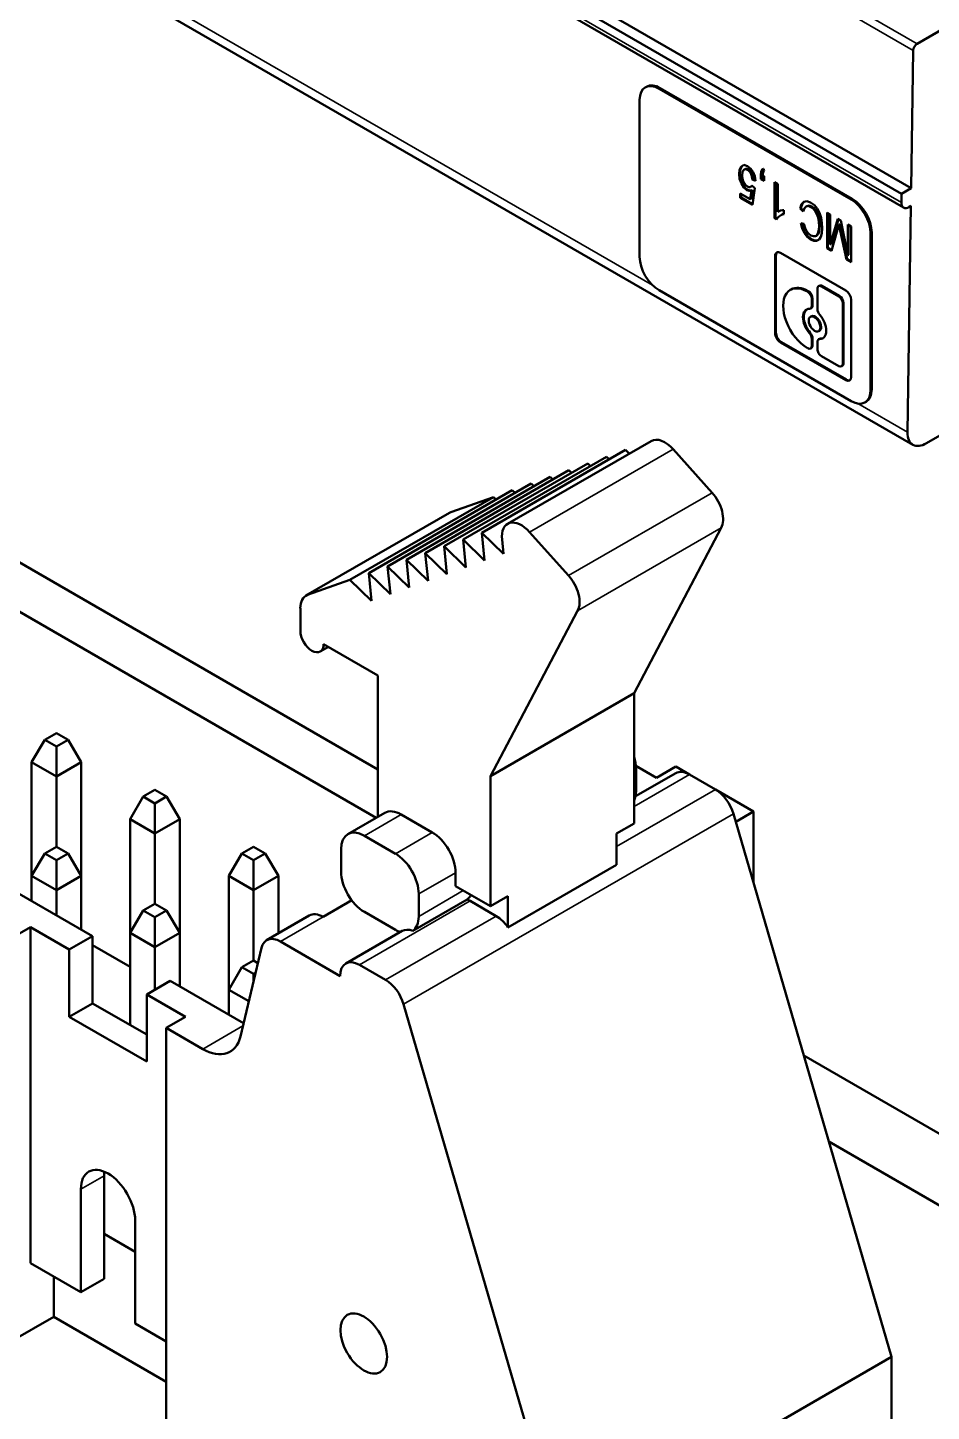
# Model space of a CAD drawing. Header units: millimetres. Extents: x 3100 to 5091, y 868 to 1900.
# Drawn here: x 4092.85 to 4109.31, y 1682.75 to 1707.97 of the extents above; entities that cross this region are included whole.
import ezdxf

# ---------------------------------------------------------------- set-up
doc = ezdxf.new("R2010")
doc.units = ezdxf.units.MM
doc.header["$LTSCALE"] = 1.8
doc.layers.add('외형선(ISO)', color=7, linetype='Continuous', lineweight=50)
doc.layers.add('좁은 외형선(ISO)', color=7, linetype='Continuous', lineweight=35)

msp = doc.modelspace()

# ---------------------------------------------------------------- linework, layer by layer
at = {"layer": '외형선(ISO)'}
for p, q in [((4093.209, 1713.932), (4108.772, 1704.947)), ((4093.386, 1714.034), (4108.949, 1705.049)), ((4108.809, 1704.694), (4093.254, 1713.675)), ((4064.786, 1713.44), (4099.203, 1693.57)), ((4108.98, 1700.371), (4093.561, 1709.273)), ((4109.059, 1707.679), (4109.563, 1707.971)), ((4108.949, 1705.049), (4108.987, 1707.558)), ((4104.104, 1706.885), (4104.125, 1706.897)), ((4104.354, 1706.86), (4107.854, 1704.839)), ((4104.375, 1706.873), (4107.875, 1704.852)), ((4104.001, 1703.798), (4104.001, 1706.656)), ((4105.823, 1705.384), (4105.812, 1705.305)), ((4105.826, 1705.313), (4105.812, 1705.305)), ((4105.812, 1705.305), (4105.823, 1705.217)), ((4105.849, 1705.438), (4105.823, 1705.384)), ((4105.838, 1705.392), (4105.823, 1705.384)), ((4105.826, 1705.313), (4105.838, 1705.392)), ((4105.838, 1705.226), (4105.826, 1705.313)), ((4105.838, 1705.392), (4105.863, 1705.446)), ((4105.9, 1705.47), (4105.849, 1705.438)), ((4105.863, 1705.446), (4105.849, 1705.438)), ((4105.863, 1705.446), (4105.9, 1705.47)), ((4105.869, 1705.281), (4105.877, 1705.345)), ((4105.877, 1705.215), (4105.869, 1705.281)), ((4105.877, 1705.345), (4105.897, 1705.382)), ((4105.897, 1705.382), (4105.931, 1705.395)), ((4105.911, 1705.39), (4105.897, 1705.382)), ((4105.968, 1705.447), (4105.9, 1705.47)), ((4105.945, 1705.403), (4105.911, 1705.39)), ((4105.945, 1705.403), (4105.931, 1705.395)), ((4105.931, 1705.395), (4105.968, 1705.382)), ((4105.982, 1705.39), (4105.945, 1705.403)), ((4106.024, 1705.402), (4105.968, 1705.447)), ((4105.982, 1705.39), (4105.968, 1705.382)), ((4105.968, 1705.382), (4105.999, 1705.36)), ((4106.013, 1705.368), (4105.982, 1705.39)), ((4106.013, 1705.368), (4105.999, 1705.36)), ((4105.999, 1705.36), (4106.024, 1705.321)), ((4106.038, 1705.329), (4106.013, 1705.368)), ((4106.067, 1705.341), (4106.024, 1705.402)), ((4106.038, 1705.329), (4106.024, 1705.321)), ((4106.024, 1705.321), (4106.044, 1705.269)), ((4106.058, 1705.277), (4106.038, 1705.329)), ((4106.058, 1705.277), (4106.044, 1705.269)), ((4106.044, 1705.269), (4106.053, 1705.207)), ((4106.067, 1705.215), (4106.058, 1705.277)), ((4106.098, 1705.266), (4106.067, 1705.341)), ((4106.109, 1705.182), (4106.098, 1705.266)), ((4106.214, 1705.337), (4106.211, 1705.298)), ((4106.225, 1705.306), (4106.211, 1705.298)), ((4106.211, 1705.298), (4106.211, 1705.213)), ((4106.222, 1705.369), (4106.214, 1705.337)), ((4106.228, 1705.345), (4106.214, 1705.337)), ((4106.236, 1705.389), (4106.222, 1705.369)), ((4106.236, 1705.377), (4106.222, 1705.369)), ((4106.225, 1705.306), (4106.228, 1705.345)), ((4106.225, 1705.221), (4106.225, 1705.306)), ((4106.228, 1705.345), (4106.236, 1705.377)), ((4106.256, 1705.402), (4106.236, 1705.389)), ((4106.236, 1705.377), (4106.251, 1705.397)), ((4106.251, 1705.397), (4106.236, 1705.389)), ((4106.242, 1705.28), (4106.245, 1705.311)), ((4106.27, 1705.264), (4106.242, 1705.28)), ((4106.245, 1705.311), (4106.251, 1705.336)), ((4106.251, 1705.397), (4106.257, 1705.401)), ((4106.251, 1705.336), (4106.259, 1705.352)), ((4106.27, 1705.362), (4106.256, 1705.402)), ((4106.259, 1705.352), (4106.27, 1705.362)), ((4106.27, 1705.179), (4106.27, 1705.264)), ((4105.838, 1705.226), (4105.823, 1705.217)), ((4105.823, 1705.217), (4105.855, 1705.13)), ((4105.869, 1705.139), (4105.838, 1705.226)), ((4105.869, 1705.139), (4105.855, 1705.13)), ((4105.855, 1705.13), (4105.9, 1705.06)), ((4105.914, 1705.068), (4105.869, 1705.139)), ((4105.894, 1705.156), (4105.877, 1705.215)), ((4105.925, 1705.11), (4105.894, 1705.156)), ((4105.914, 1705.068), (4105.9, 1705.06)), ((4105.9, 1705.06), (4105.954, 1705.012)), ((4105.968, 1705.02), (4105.914, 1705.068)), ((4105.965, 1705.075), (4105.925, 1705.11)), ((4105.968, 1705.02), (4105.954, 1705.012)), ((4105.954, 1705.012), (4105.999, 1704.998)), ((4105.993, 1705.067), (4105.965, 1705.075)), ((4106.013, 1705.006), (4105.968, 1705.02)), ((4106.013, 1705.067), (4105.993, 1705.067)), ((4106.013, 1705.006), (4105.999, 1704.998)), ((4105.999, 1704.998), (4106.038, 1705.004)), ((4106.033, 1705.076), (4106.013, 1705.067)), ((4106.053, 1705.012), (4106.013, 1705.006)), ((4106.038, 1705.004), (4106.016, 1704.846)), ((4106.03, 1704.855), (4106.053, 1705.012)), ((4106.044, 1705.094), (4106.033, 1705.076)), ((4106.047, 1705.084), (4106.033, 1705.076)), ((4106.053, 1705.012), (4106.038, 1705.004)), ((4106.101, 1705.049), (4106.044, 1705.094)), ((4106.047, 1705.084), (4106.05, 1705.089)), ((4106.067, 1705.215), (4106.053, 1705.207)), ((4106.053, 1705.207), (4106.109, 1705.182)), ((4106.055, 1704.742), (4106.101, 1705.049)), ((4106.107, 1705.198), (4106.067, 1705.215)), ((4106.225, 1705.221), (4106.211, 1705.213)), ((4106.211, 1705.213), (4106.27, 1705.179)), ((4106.27, 1705.195), (4106.225, 1705.221)), ((4106.46, 1705.155), (4106.46, 1704.501)), ((4106.516, 1705.122), (4106.46, 1705.155)), ((4106.474, 1704.509), (4106.474, 1705.146)), ((4106.516, 1704.614), (4106.516, 1705.122)), ((4108.949, 1705.049), (4108.772, 1704.947)), ((4106.016, 1704.846), (4105.835, 1704.951)), ((4105.835, 1704.951), (4105.835, 1704.87)), ((4105.849, 1704.878), (4105.835, 1704.87)), ((4105.835, 1704.87), (4106.055, 1704.742)), ((4105.849, 1704.878), (4105.849, 1704.943)), ((4106.058, 1704.757), (4105.849, 1704.878)), ((4106.03, 1704.855), (4106.016, 1704.846)), ((4106.952, 1704.757), (4106.924, 1704.676)), ((4106.938, 1704.684), (4106.966, 1704.765)), ((4106.994, 1704.801), (4106.952, 1704.757)), ((4106.966, 1704.765), (4106.952, 1704.757)), ((4106.966, 1704.765), (4107.002, 1704.803)), ((4107.048, 1704.811), (4106.994, 1704.801)), ((4107.113, 1704.786), (4107.048, 1704.811)), ((4107.088, 1704.731), (4107.048, 1704.722)), ((4107.088, 1704.731), (4107.074, 1704.723)), ((4107.136, 1704.712), (4107.088, 1704.731)), ((4107.184, 1704.737), (4107.113, 1704.786)), ((4107.235, 1704.675), (4107.184, 1704.737)), ((4108.769, 1704.785), (4108.772, 1704.947)), ((4106.474, 1704.509), (4106.46, 1704.501)), ((4106.46, 1704.501), (4106.497, 1704.479)), ((4106.504, 1704.492), (4106.474, 1704.509)), ((4106.497, 1704.479), (4106.516, 1704.513)), ((4106.542, 1704.628), (4106.516, 1704.614)), ((4106.516, 1704.513), (4106.548, 1704.539)), ((4106.57, 1704.64), (4106.542, 1704.628)), ((4106.548, 1704.539), (4106.584, 1704.563)), ((4106.601, 1704.646), (4106.57, 1704.64)), ((4106.584, 1704.563), (4106.627, 1704.571)), ((4106.598, 1704.571), (4106.584, 1704.563)), ((4106.627, 1704.576), (4106.598, 1704.571)), ((4106.627, 1704.648), (4106.601, 1704.646)), ((4106.627, 1704.571), (4106.627, 1704.648)), ((4106.938, 1704.684), (4106.924, 1704.676)), ((4106.924, 1704.676), (4106.983, 1704.621)), ((4106.988, 1704.637), (4106.938, 1704.684)), ((4106.983, 1704.621), (4107.003, 1704.683)), ((4107.003, 1704.683), (4107.034, 1704.713)), ((4107.034, 1704.713), (4107.074, 1704.723)), ((4107.048, 1704.722), (4107.034, 1704.713)), ((4107.074, 1704.723), (4107.122, 1704.703)), ((4107.136, 1704.712), (4107.122, 1704.703)), ((4107.122, 1704.703), (4107.164, 1704.675)), ((4107.178, 1704.683), (4107.136, 1704.712)), ((4107.178, 1704.683), (4107.164, 1704.675)), ((4107.164, 1704.675), (4107.201, 1704.629)), ((4107.215, 1704.637), (4107.178, 1704.683)), ((4107.215, 1704.637), (4107.201, 1704.629)), ((4107.201, 1704.629), (4107.232, 1704.575)), ((4107.246, 1704.583), (4107.215, 1704.637)), ((4107.246, 1704.583), (4107.232, 1704.575)), ((4107.232, 1704.575), (4107.252, 1704.511)), ((4107.277, 1704.597), (4107.235, 1704.675)), ((4107.266, 1704.519), (4107.246, 1704.583)), ((4107.266, 1704.519), (4107.252, 1704.511)), ((4107.252, 1704.511), (4107.266, 1704.433)), ((4107.28, 1704.441), (4107.266, 1704.519)), ((4107.306, 1704.508), (4107.277, 1704.597)), ((4107.323, 1704.417), (4107.306, 1704.508)), ((4107.416, 1704.603), (4107.416, 1703.949)), ((4107.475, 1704.568), (4107.416, 1704.603)), ((4107.43, 1703.957), (4107.43, 1704.594)), ((4107.475, 1704.02), (4107.475, 1704.568)), ((4107.611, 1704.49), (4107.475, 1704.02)), ((4107.489, 1704.028), (4107.621, 1704.484)), ((4107.665, 1704.459), (4107.611, 1704.49)), ((4108.944, 1704.725), (4108.881, 1700.597)), ((4108.908, 1704.705), (4108.944, 1704.725)), ((4106.935, 1704.409), (4106.963, 1704.311)), ((4106.994, 1704.395), (4106.935, 1704.409)), ((4106.977, 1704.32), (4106.953, 1704.405)), ((4106.977, 1704.32), (4106.963, 1704.311)), ((4106.963, 1704.311), (4107.003, 1704.228)), ((4107.017, 1704.236), (4106.977, 1704.32)), ((4107.017, 1704.321), (4106.994, 1704.395)), ((4107.017, 1704.236), (4107.003, 1704.228)), ((4107.003, 1704.228), (4107.054, 1704.162)), ((4107.043, 1704.262), (4107.017, 1704.321)), ((4107.068, 1704.17), (4107.017, 1704.236)), ((4107.076, 1704.218), (4107.043, 1704.262)), ((4107.255, 1704.241), (4107.238, 1704.198)), ((4107.252, 1704.206), (4107.269, 1704.249)), ((4107.266, 1704.295), (4107.255, 1704.241)), ((4107.269, 1704.249), (4107.255, 1704.241)), ((4107.28, 1704.441), (4107.266, 1704.433)), ((4107.266, 1704.433), (4107.269, 1704.354)), ((4107.269, 1704.354), (4107.266, 1704.295)), ((4107.28, 1704.303), (4107.266, 1704.295)), ((4107.283, 1704.363), (4107.269, 1704.354)), ((4107.269, 1704.249), (4107.28, 1704.303)), ((4107.283, 1704.363), (4107.28, 1704.441)), ((4107.28, 1704.303), (4107.283, 1704.363)), ((4107.303, 1704.16), (4107.323, 1704.23)), ((4107.328, 1704.32), (4107.323, 1704.417)), ((4107.323, 1704.23), (4107.328, 1704.32)), ((4107.495, 1703.903), (4107.608, 1704.293)), ((4107.608, 1704.293), (4107.625, 1704.344)), ((4107.625, 1704.344), (4107.634, 1704.383)), ((4107.648, 1704.392), (4107.634, 1704.383)), ((4107.634, 1704.383), (4107.642, 1704.338)), ((4107.656, 1704.346), (4107.642, 1704.338)), ((4107.642, 1704.338), (4107.656, 1704.273)), ((4107.656, 1704.346), (4107.648, 1704.392)), ((4107.67, 1704.281), (4107.656, 1704.346)), ((4107.656, 1704.273), (4107.767, 1703.746)), ((4107.795, 1703.827), (4107.665, 1704.459)), ((4107.781, 1703.754), (4107.67, 1704.281)), ((4107.795, 1704.384), (4107.795, 1703.827)), ((4107.854, 1704.35), (4107.795, 1704.384)), ((4107.809, 1703.835), (4107.809, 1704.376)), ((4107.854, 1703.696), (4107.854, 1704.35)), ((4108.208, 1704.227), (4108.208, 1701.369)), ((4108.229, 1704.239), (4108.229, 1701.382)), ((4107.068, 1704.17), (4107.054, 1704.162)), ((4107.054, 1704.162), (4107.116, 1704.11)), ((4107.13, 1704.118), (4107.068, 1704.17)), ((4107.119, 1704.185), (4107.076, 1704.218)), ((4107.13, 1704.118), (4107.116, 1704.11)), ((4107.116, 1704.11), (4107.175, 1704.087)), ((4107.167, 1704.17), (4107.119, 1704.185)), ((4107.19, 1704.096), (4107.13, 1704.118)), ((4107.207, 1704.171), (4107.167, 1704.17)), ((4107.19, 1704.096), (4107.175, 1704.087)), ((4107.175, 1704.087), (4107.226, 1704.086)), ((4107.24, 1704.095), (4107.19, 1704.096)), ((4107.238, 1704.198), (4107.207, 1704.171)), ((4107.221, 1704.179), (4107.207, 1704.171)), ((4107.221, 1704.179), (4107.252, 1704.206)), ((4107.226, 1704.086), (4107.272, 1704.113)), ((4107.252, 1704.206), (4107.238, 1704.198)), ((4107.272, 1704.113), (4107.303, 1704.16)), ((4107.489, 1704.028), (4107.475, 1704.02)), ((4106.471, 1703.81), (4106.471, 1702.405)), ((4106.485, 1702.413), (4106.485, 1703.818)), ((4107.756, 1703.181), (4106.568, 1703.867)), ((4107.43, 1703.957), (4107.416, 1703.949)), ((4107.416, 1703.949), (4107.495, 1703.903)), ((4107.499, 1703.917), (4107.43, 1703.957)), ((4107.781, 1703.754), (4107.767, 1703.746)), ((4107.767, 1703.746), (4107.854, 1703.696)), ((4107.854, 1703.712), (4107.781, 1703.754)), ((4107.809, 1703.835), (4107.795, 1703.827)), ((4107.275, 1703.269), (4107.261, 1703.261)), ((4107.313, 1703.256), (4107.627, 1703.075)), ((4107.641, 1703.083), (4107.327, 1703.264)), ((4084.232, 1703.111), (4099.233, 1694.451)), ((4107.854, 1701.165), (4104.354, 1703.186)), ((4106.76, 1703.2), (4106.746, 1703.192)), ((4107.057, 1703.161), (4107.063, 1703.158)), ((4107.077, 1703.166), (4107.072, 1703.17)), ((4107.137, 1703.03), (4107.137, 1702.901)), ((4107.151, 1702.909), (4107.151, 1703.038)), ((4107.239, 1702.841), (4107.239, 1703.213)), ((4107.854, 1701.606), (4107.854, 1703.011)), ((4107.129, 1702.861), (4107.115, 1702.852)), ((4107.701, 1702.947), (4107.701, 1701.847)), ((4107.715, 1701.856), (4107.715, 1702.955)), ((4107.127, 1702.711), (4107.113, 1702.703)), ((4106.568, 1702.234), (4107.756, 1701.548)), ((4107.77, 1701.557), (4106.583, 1702.242)), ((4107.137, 1702.303), (4107.137, 1702.173)), ((4107.151, 1702.181), (4107.151, 1702.311)), ((4107.239, 1702.114), (4107.239, 1702.243)), ((4107.275, 1702.3), (4107.261, 1702.292)), ((4107.277, 1702.449), (4107.263, 1702.441)), ((4107.063, 1702.13), (4107.057, 1702.133)), ((4107.129, 1702.133), (4107.115, 1702.125)), ((4107.627, 1701.804), (4107.313, 1701.986)), ((4107.693, 1701.808), (4107.679, 1701.799)), ((4108.104, 1701.14), (4108.125, 1701.153)), ((4109.639, 1700.634), (4109.228, 1700.397)), ((4101.126, 1698.764), (4103.743, 1700.274)), ((4104.211, 1700.438), (4101.595, 1698.928)), ((4103.743, 1700.274), (4103.811, 1700.208)), ((4104.613, 1700.287), (4105.321, 1699.496)), ((4100.439, 1698.519), (4103.055, 1700.029)), ((4100.783, 1698.641), (4103.399, 1700.152)), ((4103.055, 1700.029), (4103.104, 1699.982)), ((4103.399, 1700.152), (4103.448, 1700.104)), ((4099.752, 1698.274), (4102.368, 1699.784)), ((4100.095, 1698.396), (4102.712, 1699.907)), ((4102.368, 1699.784), (4102.417, 1699.737)), ((4102.712, 1699.907), (4102.76, 1699.859)), ((4099.064, 1698.029), (4101.681, 1699.539)), ((4099.408, 1698.151), (4102.024, 1699.662)), ((4101.681, 1699.539), (4101.73, 1699.492)), ((4102.024, 1699.662), (4102.073, 1699.614)), ((4094.032, 1691.411), (4080.378, 1699.294)), ((4098.721, 1697.906), (4101.337, 1699.417)), ((4100.563, 1699.141), (4101.337, 1699.417)), ((4101.337, 1699.417), (4101.386, 1699.369)), ((4100.539, 1699.129), (4097.922, 1697.619)), ((4101.52, 1698.379), (4101.126, 1698.764)), ((4101.126, 1698.764), (4101.177, 1698.257)), ((4102.705, 1697.986), (4101.996, 1698.776)), ((4103.9, 1695.839), (4105.487, 1698.853)), ((4100.833, 1698.134), (4100.439, 1698.519)), ((4100.439, 1698.519), (4100.489, 1698.012)), ((4101.177, 1698.257), (4100.783, 1698.641)), ((4100.783, 1698.641), (4100.833, 1698.134)), ((4101.494, 1698.641), (4101.52, 1698.379)), ((4100.146, 1697.889), (4099.752, 1698.274)), ((4099.752, 1698.274), (4099.802, 1697.767)), ((4100.489, 1698.012), (4100.095, 1698.396)), ((4100.095, 1698.396), (4100.146, 1697.889)), ((4099.459, 1697.644), (4099.064, 1698.029)), ((4099.064, 1698.029), (4099.115, 1697.522)), ((4099.802, 1697.767), (4099.408, 1698.151)), ((4099.408, 1698.151), (4099.459, 1697.644)), ((4098.721, 1697.906), (4097.947, 1697.631)), ((4099.115, 1697.522), (4098.721, 1697.906)), ((4097.819, 1697.39), (4097.819, 1696.982)), ((4102.871, 1697.343), (4101.284, 1694.328)), ((4098.331, 1696.686), (4098.181, 1696.599)), ((4098.243, 1696.737), (4099.233, 1696.165)), ((4099.233, 1696.165), (4099.233, 1693.587)), ((4103.9, 1695.839), (4101.284, 1694.328)), ((4103.9, 1693.465), (4103.9, 1695.839)), ((4092.922, 1694.583), (4093.162, 1694.991)), ((4093.374, 1695.114), (4093.162, 1694.991)), ((4093.374, 1694.869), (4093.162, 1694.991)), ((4093.587, 1694.991), (4093.374, 1695.114)), ((4093.374, 1694.869), (4093.587, 1694.991)), ((4093.827, 1694.583), (4093.587, 1694.991)), ((4093.374, 1694.869), (4093.374, 1694.322)), ((4093.374, 1694.322), (4092.922, 1694.583)), ((4092.922, 1694.583), (4092.922, 1692.509)), ((4093.827, 1694.583), (4093.374, 1694.322)), ((4093.827, 1692.509), (4093.827, 1694.583)), ((4103.933, 1694.513), (4104.307, 1694.297)), ((4103.935, 1694.058), (4103.935, 1694.466)), ((4104.66, 1694.501), (4104.307, 1694.297)), ((4104.908, 1694.359), (4104.66, 1694.501)), ((4093.374, 1693.04), (4093.374, 1694.322)), ((4101.284, 1691.955), (4101.284, 1694.328)), ((4103.926, 1693.961), (4104.658, 1694.383)), ((4105.382, 1694.085), (4104.908, 1694.359)), ((4094.718, 1693.546), (4094.958, 1693.954)), ((4095.17, 1694.077), (4094.958, 1693.954)), ((4095.17, 1693.832), (4094.958, 1693.954)), ((4095.383, 1693.954), (4095.17, 1694.077)), ((4095.17, 1693.832), (4095.383, 1693.954)), ((4095.623, 1693.546), (4095.383, 1693.954)), ((4106.074, 1693.685), (4105.382, 1694.085)), ((4095.17, 1693.832), (4095.17, 1693.285)), ((4099.357, 1693.659), (4098.685, 1693.271)), ((4108.592, 1683.74), (4105.71, 1693.64)), ((4106.074, 1693.685), (4105.751, 1693.498)), ((4106.074, 1692.388), (4106.074, 1693.685)), ((4095.17, 1693.285), (4094.718, 1693.546)), ((4094.718, 1693.546), (4094.718, 1691.472)), ((4095.623, 1693.546), (4095.17, 1693.285)), ((4095.623, 1691.472), (4095.623, 1693.546)), ((4099.657, 1693.629), (4100.223, 1693.302)), ((4103.9, 1693.465), (4103.582, 1693.282)), ((4095.17, 1692.003), (4095.17, 1693.285)), ((4098.985, 1693.241), (4099.551, 1692.914)), ((4103.582, 1693.282), (4103.582, 1692.713)), ((4093.162, 1692.917), (4092.922, 1692.509)), ((4093.162, 1692.917), (4093.374, 1693.04)), ((4093.374, 1692.795), (4093.162, 1692.917)), ((4093.374, 1693.04), (4093.587, 1692.917)), ((4093.374, 1692.795), (4093.587, 1692.917)), ((4093.827, 1692.509), (4093.587, 1692.917)), ((4096.754, 1692.917), (4096.514, 1692.509)), ((4096.754, 1692.917), (4096.966, 1693.04)), ((4096.966, 1692.795), (4096.754, 1692.917)), ((4097.179, 1692.917), (4096.966, 1693.04)), ((4097.179, 1692.917), (4096.966, 1692.795)), ((4097.179, 1692.917), (4097.419, 1692.509)), ((4098.561, 1692.996), (4098.561, 1692.588)), ((4093.374, 1692.795), (4093.374, 1692.248)), ((4096.966, 1692.795), (4096.966, 1692.248)), ((4103.582, 1692.713), (4101.602, 1691.57)), ((4092.922, 1692.509), (4092.922, 1692.052)), ((4092.922, 1692.509), (4093.374, 1692.248)), ((4093.374, 1692.248), (4093.827, 1692.509)), ((4093.827, 1692.509), (4093.827, 1691.53)), ((4096.966, 1692.248), (4096.514, 1692.509)), ((4096.514, 1690.435), (4096.514, 1692.509)), ((4097.419, 1692.509), (4096.966, 1692.248)), ((4097.419, 1692.509), (4097.419, 1691.462)), ((4100.647, 1692.322), (4100.647, 1692.567)), ((4093.374, 1691.791), (4093.374, 1692.248)), ((4096.966, 1692.248), (4096.966, 1690.966)), ((4099.975, 1692.18), (4099.975, 1691.771)), ((4100.647, 1692.322), (4101.284, 1691.955)), ((4101.284, 1691.955), (4101.602, 1692.139)), ((4101.602, 1692.139), (4101.602, 1691.57)), ((4094.958, 1691.88), (4094.718, 1691.472)), ((4094.958, 1691.88), (4095.17, 1692.003)), ((4095.17, 1691.758), (4094.958, 1691.88)), ((4095.17, 1692.003), (4095.383, 1691.88)), ((4095.17, 1691.758), (4095.383, 1691.88)), ((4095.623, 1691.472), (4095.383, 1691.88)), ((4098.232, 1691.762), (4098.755, 1692.064)), ((4099.867, 1691.507), (4100.857, 1692.079)), ((4101.387, 1691.778), (4100.912, 1692.052)), ((4095.17, 1691.758), (4095.17, 1691.211)), ((4097.205, 1691.338), (4097.982, 1691.787)), ((4098.985, 1691.853), (4099.551, 1691.526)), ((4092.547, 1691.37), (4092.901, 1691.574)), ((4092.901, 1691.574), (4093.608, 1691.166)), ((4092.901, 1685.451), (4092.901, 1691.574)), ((4093.608, 1691.166), (4094.032, 1691.411)), ((4094.032, 1690.186), (4094.032, 1691.411)), ((4094.718, 1689.79), (4094.718, 1691.472)), ((4094.718, 1691.472), (4095.17, 1691.211)), ((4095.623, 1691.472), (4095.17, 1691.211)), ((4095.623, 1691.472), (4095.623, 1690.493)), ((4098.647, 1690.913), (4099.672, 1691.505)), ((4093.608, 1689.941), (4093.608, 1691.166)), ((4094.032, 1691.248), (4094.718, 1690.852)), ((4095.17, 1690.435), (4095.17, 1691.211)), ((4097.111, 1691.199), (4096.728, 1689.582)), ((4098.544, 1690.684), (4097.455, 1691.313)), ((4096.966, 1690.966), (4096.754, 1690.843)), ((4097.045, 1690.921), (4096.966, 1690.966)), ((4098.897, 1690.888), (4099.372, 1690.615)), ((4096.514, 1690.435), (4096.754, 1690.843)), ((4096.966, 1690.721), (4096.754, 1690.843)), ((4096.966, 1690.721), (4097.003, 1690.742)), ((4096.966, 1690.721), (4096.966, 1690.589)), ((4095.446, 1690.595), (4095.022, 1690.35)), ((4096.785, 1689.822), (4095.446, 1690.595)), ((4096.514, 1689.978), (4096.514, 1690.435)), ((4096.514, 1690.435), (4096.88, 1690.224)), ((4094.032, 1690.186), (4093.608, 1689.941)), ((4095.022, 1689.615), (4094.032, 1690.186)), ((4095.022, 1690.35), (4095.729, 1689.941)), ((4095.022, 1690.35), (4095.022, 1689.125)), ((4099.699, 1690.17), (4102.581, 1680.27)), ((4095.022, 1689.125), (4093.608, 1689.941)), ((4095.729, 1689.941), (4095.376, 1689.737)), ((4095.376, 1689.737), (4096.04, 1689.353)), ((4095.376, 1682.389), (4095.376, 1689.737)), ((4106.992, 1689.236), (4112.445, 1686.087)), ((4111.314, 1685.434), (4107.449, 1687.666)), ((4094.244, 1685.981), (4094.244, 1687.043)), ((4093.82, 1684.92), (4093.82, 1686.798)), ((4094.81, 1686.226), (4094.81, 1684.348)), ((4094.81, 1685.655), (4094.244, 1685.981)), ((4094.244, 1685.165), (4094.244, 1685.981)), ((4092.901, 1685.451), (4093.82, 1684.92)), ((4093.325, 1685.206), (4093.325, 1684.471)), ((4094.244, 1685.165), (4093.82, 1684.92)), ((4092.547, 1684.022), (4093.325, 1684.471)), ((4095.376, 1683.287), (4093.325, 1684.471)), ((4094.81, 1684.348), (4095.376, 1684.022)), ((4102.581, 1680.27), (4108.592, 1683.74)), ((4108.592, 1678.106), (4108.592, 1683.74))]:
    msp.add_line(p, q, dxfattribs=at)
for centre, major_axis, ratio, start_param, end_param in [((4109.057, 1707.599), (-0.0513, -0.0859), 0.567188, 3.935418, 5.506214), ((4104.354, 1706.452), (-0.25, 0.433), 0.57735, 5.497787, 7.068583), ((4104.375, 1706.464), (-0.25, 0.433), 0.57735, 5.497787, 6.283185), ((4107.854, 1704.431), (-0.25, 0.433), 0.57735, 3.926991, 5.497787), ((4107.875, 1704.443), (-0.25, 0.433), 0.57735, 3.926991, 5.497787), ((4108.911, 1704.866), (-0.103, -0.172), 0.567188, 5.506214, 7.077011), ((4104.354, 1703.594), (0.25, -0.433), 0.57735, 3.926991, 5.497787), ((4106.568, 1703.753), (-0.069, 0.121), 0.577318, 5.505237, 7.076034), ((4106.583, 1703.761), (-0.069, 0.121), 0.577318, 0.105633, 0.792848), ((4107.057, 1702.647), (-0.31, 0.545), 0.577318, 5.505237, 8.64683), ((4107.072, 1702.656), (-0.31, 0.545), 0.577318, 5.505237, 6.28691), ((4107.313, 1703.171), (-0.0515, 0.0906), 0.577318, 5.505237, 7.076034), ((4107.327, 1703.179), (-0.0515, 0.0906), 0.577318, 5.505237, 6.28691), ((4107.063, 1703.073), (-0.0515, 0.0906), 0.577318, 3.934441, 5.505237), ((4107.077, 1703.081), (-0.0515, 0.0906), 0.577318, 3.934441, 5.505237), ((4107.627, 1702.989), (-0.0515, 0.0906), 0.577318, 3.934441, 5.505237), ((4107.641, 1702.997), (-0.0515, 0.0906), 0.577318, 3.934441, 5.505237), ((4107.756, 1703.067), (-0.069, 0.121), 0.577318, 3.934441, 5.505237), ((4107.188, 1702.572), (-0.149, 0.262), 0.577318, 5.957015, 8.195052), ((4107.202, 1702.58), (-0.149, 0.262), 0.577318, 0.050695, 1.911867), ((4107.188, 1702.572), (-0.074, 0.131), 0.577318, 3.934441, 7.076034), ((4107.063, 1702.943), (-0.0515, 0.0906), 0.577324, 2.815421, 3.934453), ((4107.202, 1702.58), (-0.074, 0.131), 0.577318, 3.934441, 6.286911), ((4107.077, 1702.951), (-0.0515, 0.0906), 0.577324, 3.14532, 3.934453), ((4107.313, 1702.799), (-0.0515, 0.0906), 0.577312, 0.792847, 1.911879), ((4107.188, 1702.572), (-0.149, 0.262), 0.577318, 2.815422, 5.053459), ((4107.188, 1702.572), (-0.074, 0.131), 0.577318, 0.792848, 3.934441), ((4107.202, 1702.58), (-0.074, 0.131), 0.577318, 3.145319, 3.934441), ((4106.568, 1702.348), (-0.069, 0.121), 0.577318, 0.792848, 2.363645), ((4106.583, 1702.356), (-0.069, 0.121), 0.577318, 0.792848, 2.363645), ((4107.063, 1702.345), (-0.0515, 0.0906), 0.577312, 3.93444, 5.053472), ((4107.077, 1702.353), (-0.0515, 0.0906), 0.577312, 3.93444, 5.053472), ((4107.313, 1702.201), (-0.0515, 0.0906), 0.577324, 5.957014, 7.076045), ((4107.327, 1702.209), (-0.0515, 0.0906), 0.577324, 5.957014, 6.286913), ((4107.202, 1702.58), (-0.149, 0.262), 0.577318, 2.815422, 3.098347), ((4107.063, 1702.215), (-0.0515, 0.0906), 0.577318, 2.363645, 3.934441), ((4107.077, 1702.224), (-0.0515, 0.0906), 0.577318, 3.145317, 3.934441), ((4107.313, 1702.071), (-0.0515, 0.0906), 0.577318, 0.792848, 2.363645), ((4107.627, 1701.89), (-0.0515, 0.0906), 0.577318, 2.363645, 3.934441), ((4107.641, 1701.898), (-0.0515, 0.0906), 0.577318, 3.145317, 3.934441), ((4107.756, 1701.662), (-0.069, 0.121), 0.577318, 2.363645, 3.934441), ((4107.77, 1701.67), (-0.069, 0.121), 0.577318, 2.363645, 3.04341), ((4107.854, 1701.573), (0.25, -0.433), 0.57735, 5.497787, 7.068583), ((4107.875, 1701.586), (0.25, -0.433), 0.57735, 0, 0.785398), ((4104.461, 1700.005), (-0.25, 0.433), 0.57735, 5.054262, 6.283185), ((4109.234, 1700.801), (-0.256, -0.429), 0.567188, 5.506214, 7.077011), ((4105.169, 1699.215), (0.25, -0.433), 0.57735, 0.333776, 1.912498), ((4100.789, 1698.696), (-0.25, 0.433), 0.57735, 6.189452, 6.283185), ((4101.845, 1698.495), (-0.25, 0.433), 0.57735, 5.054216, 7.206946), ((4102.553, 1697.705), (0.25, -0.433), 0.57735, 0.333792, 1.912498), ((4098.172, 1697.186), (-0.25, 0.433), 0.57735, 6.18857, 7.068583), ((4098.031, 1696.859), (0.15, -0.26), 0.57735, 3.926991, 7.068583), ((4103.511, 1694.711), (-0.3, 0.52), 0.57735, 3.926991, 4.33817), ((4104.908, 1693.95), (-0.25, 0.433), 0.57735, 5.497787, 6.283185), ((4103.511, 1694.302), (0.3, -0.52), 0.57735, 0.37426, 0.785398), ((4105.382, 1693.677), (-0.25, 0.433), 0.57735, 4.310969, 5.497787), ((4099.657, 1693.139), (-0.3, 0.52), 0.57735, 5.497787, 6.283185), ((4098.985, 1692.751), (-0.3, 0.52), 0.57735, 5.497787, 7.068583), ((4100.223, 1692.812), (-0.3, 0.52), 0.57735, 3.926991, 5.497984), ((4099.551, 1692.425), (-0.3, 0.52), 0.57735, 3.926991, 5.497984), ((4098.985, 1692.343), (0.3, -0.52), 0.57735, 3.926991, 5.497787), ((4100.541, 1692.588), (0.3, -0.52), 0.57735, 0.056161, 0.355439), ((4100.912, 1691.644), (0.25, -0.433), 0.57735, 2.356198, 2.512308), ((4098.232, 1691.354), (-0.25, 0.433), 0.57735, 5.497787, 6.283185), ((4099.551, 1692.016), (0.3, -0.52), 0.57735, 0.056161, 0.785398), ((4101.387, 1691.37), (-0.25, 0.433), 0.57735, 4.844159, 5.497787), ((4097.455, 1690.905), (-0.25, 0.433), 0.57735, 5.497787, 6.832448), ((4099.551, 1692.016), (0.3, -0.52), 0.57735, 5.497787, 5.70746), ((4099.922, 1691.072), (-0.25, 0.433), 0.57735, 5.653901, 6.283185), ((4098.897, 1690.48), (-0.25, 0.433), 0.57735, 5.497787, 7.068583), ((4099.372, 1690.206), (-0.25, 0.433), 0.57735, 4.310969, 5.497787), ((4096.04, 1690.17), (0.5, -0.866), 0.57735, 5.497787, 6.832448), ((4094.315, 1686.512), (-0.35, 0.606), 0.57735, 3.926991, 7.068583), ((4094.739, 1686.757), (0.35, -0.606), 0.57735, 3.79273, 3.926991)]:
    msp.add_ellipse(centre, major_axis=major_axis, ratio=ratio, start_param=start_param, end_param=end_param, dxfattribs=at)
msp.add_ellipse((4098.975, 1683.985), major_axis=(0.3, -0.52), ratio=0.57735, dxfattribs=at)
at = {"layer": '좁은 외형선(ISO)'}
for p, q in [((4108.987, 1707.558), (4093.347, 1716.587)), ((4093.417, 1716.71), (4109.059, 1707.679)), ((4093.211, 1713.767), (4108.769, 1704.785)), ((4093.453, 1709.504), (4104.233, 1703.28)), ((4104.375, 1706.873), (4104.354, 1706.86)), ((4107.875, 1704.852), (4107.854, 1704.839)), ((4107.67, 1704.281), (4107.656, 1704.273)), ((4108.229, 1704.239), (4108.208, 1704.227)), ((4106.485, 1703.818), (4106.471, 1703.81)), ((4107.327, 1703.264), (4107.313, 1703.256)), ((4107.072, 1703.17), (4107.057, 1703.161)), ((4107.077, 1703.166), (4107.063, 1703.158)), ((4107.151, 1703.038), (4107.137, 1703.03)), ((4107.641, 1703.083), (4107.627, 1703.075)), ((4107.151, 1702.909), (4107.137, 1702.901)), ((4107.715, 1702.955), (4107.701, 1702.947)), ((4107.308, 1702.519), (4107.294, 1702.511)), ((4106.485, 1702.413), (4106.471, 1702.405)), ((4106.583, 1702.242), (4106.568, 1702.234)), ((4107.11, 1702.412), (4107.095, 1702.403)), ((4107.151, 1702.311), (4107.137, 1702.303)), ((4107.295, 1702.305), (4107.281, 1702.296)), ((4107.151, 1702.181), (4107.137, 1702.173)), ((4107.715, 1701.856), (4107.701, 1701.847)), ((4107.77, 1701.557), (4107.756, 1701.548)), ((4108.229, 1701.382), (4108.208, 1701.369)), ((4107.975, 1701.12), (4108.881, 1700.597)), ((4104.613, 1700.287), (4101.996, 1698.776)), ((4105.321, 1699.496), (4102.705, 1697.986)), ((4100.563, 1699.141), (4097.947, 1697.631)), ((4105.487, 1698.853), (4102.871, 1697.343)), ((4103.935, 1694.466), (4103.9, 1694.445)), ((4103.9, 1693.777), (4104.908, 1694.359)), ((4103.582, 1693.045), (4105.382, 1694.085)), ((4103.935, 1694.058), (4103.9, 1694.037)), ((4099.699, 1690.17), (4105.71, 1693.64)), ((4099.657, 1693.629), (4098.985, 1693.241)), ((4100.223, 1693.302), (4099.551, 1692.914)), ((4100.647, 1692.567), (4099.975, 1692.18)), ((4100.788, 1692.241), (4099.975, 1691.771)), ((4098.897, 1690.888), (4100.912, 1692.052)), ((4097.455, 1691.313), (4098.232, 1691.762)), ((4099.372, 1690.615), (4101.387, 1691.778)), ((4096.04, 1689.353), (4096.774, 1689.777)), ((4093.82, 1686.798), (4094.244, 1687.043))]:
    msp.add_line(p, q, dxfattribs=at)

doc.saveas('drawing.dxf')
